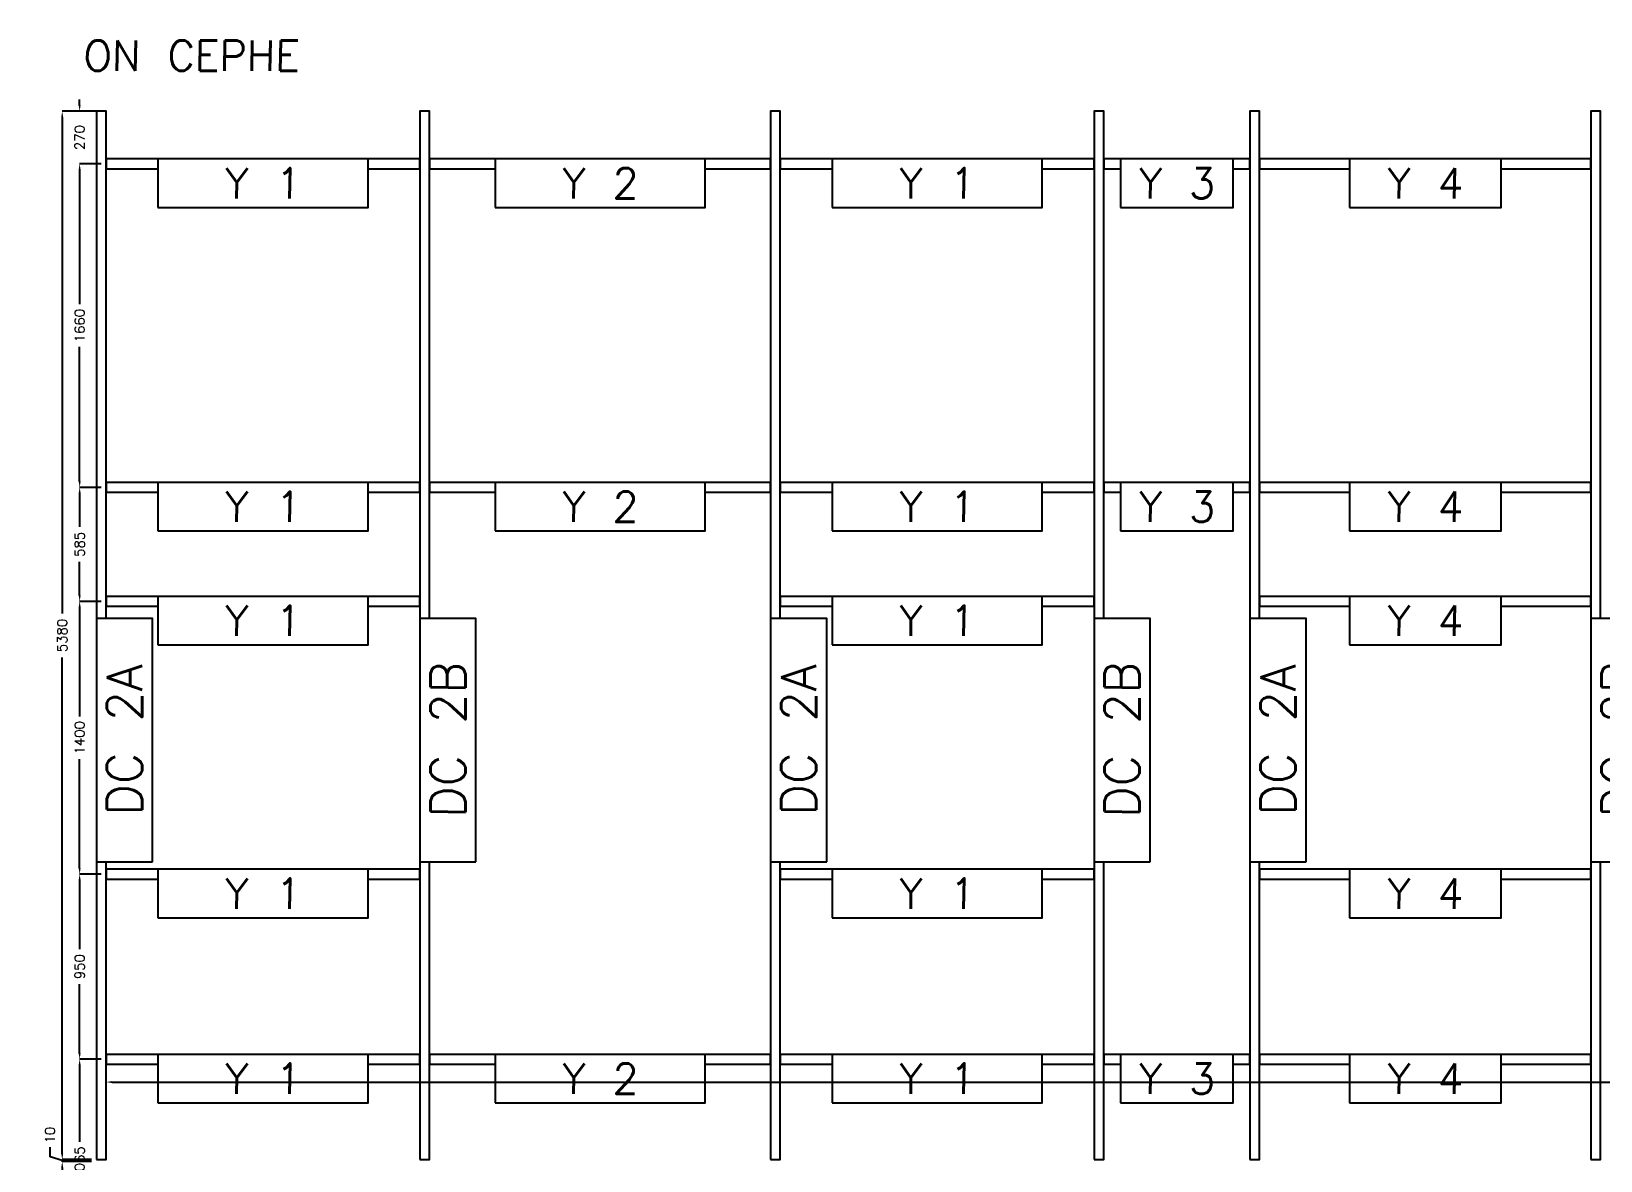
# Model space of a CAD drawing. Header units: millimetres. Extents: x -33420 to 34864, y -1491 to 37154.
# Drawn here: x -18573 to -10519, y 14161 to 19956 of the extents above; entities that cross this region are included whole.
import ezdxf

# ---------------------------------------------------------------- set-up
doc = ezdxf.new("R2010")
doc.units = ezdxf.units.MM
doc.layers.add('- ÖLÇÜ', color=7, linetype='Continuous', lineweight=9)
for name, color, linetype in [('--- KODLAMA', 7, 'Continuous'), ('--- PROF. DÜŞEY', 7, 'Continuous'), ('--- PROF. YATAY', 7, 'Continuous')]:
    doc.layers.add(name, color=color, linetype=linetype)
doc.styles.add('RomanS', font='romans.shx')
doc.styles.add('STL', font='txt.shx', dxfattribs={"oblique": 1})
doc.dimstyles.new('KOMP-ÖLÇÜ', dxfattribs={"dimtxt": 50, "dimasz": 30, "dimexe": 0.18, "dimexo": 25, "dimgap": 25, "dimtad": 0, "dimdec": 0, "dimzin": 0, "dimdsep": 46, "dimtxsty": 'RomanS', "dimcen": 0.09, "dimclrt": 256, "dimadec": 0, "dimazin": 0, "dimtfac": 1, "dimtdec": 0, "dimtofl": 0, "dimtmove": 0, "dimatfit": 3, "dimfxl": 1, "dimtolj": 1, "dimtzin": 0, "dimarcsym": 0})

# ---------------------------------------------------------------- blocks, each defined once
blk = doc.blocks.new('*D23')
at = {"layer": '- ÖLÇÜ', "color": 0, "linetype": 'Continuous', "lineweight": -2, "transparency": 16777216}
for p, q in [((-18477.1, 14180), (-18477.1, 14230)), ((-18414.4, 14161.1), (-18477.1, 14180)), ((-18414.4, 14196.1), (-18414.4, 14226.1)), ((-18263.9, 14166.1), (-18414.6, 14166.1)), ((-18263.9, 14156.1), (-18414.6, 14156.1)), ((-18414.4, 14156.1), (-18414.4, 14166.1)), ((-18414.4, 14126.1), (-18414.4, 14096.1))]:
    blk.add_line(p, q, dxfattribs=at)
at = {"layer": '- ÖLÇÜ', "color": 0, "linetype": 'Continuous', "transparency": 16777216}
for points in [[(-18419.4, 14196.1), (-18409.4, 14196.1), (-18414.4, 14166.1)], [(-18419.4, 14126.1), (-18409.4, 14126.1), (-18414.4, 14156.1)]]:
    blk.add_solid(points, dxfattribs=at)
at = {"layer": 'Defpoints', "color": 0, "linetype": 'Continuous', "transparency": 16777216}
for p in [(-18414.4, 14166.1), (-18238.9, 14166.1), (-18238.9, 14156.1)]:
    blk.add_point(p, dxfattribs=at)
at = {"layer": '- ÖLÇÜ', "linetype": 'Continuous', "transparency": 16777216, "insert": (-18477.1, 14291.9), "char_height": 50, "attachment_point": 5, "rotation": 90, "style": 'RomanS'}
blk.add_mtext('\\A1;10', dxfattribs=at)
blk = doc.blocks.new('*D24')
at = {"layer": '- ÖLÇÜ', "color": 0, "linetype": 'Continuous', "lineweight": -2, "transparency": 16777216}
for p, q in [((-18263.9, 19546.1), (-18414.6, 19546.1)), ((-18414.4, 19516.1), (-18414.4, 16969.2)), ((-18414.4, 14196.1), (-18414.4, 16743.1)), ((-18263.9, 14166.1), (-18414.6, 14166.1))]:
    blk.add_line(p, q, dxfattribs=at)
at = {"layer": '- ÖLÇÜ', "color": 0, "linetype": 'Continuous', "transparency": 16777216}
for points in [[(-18419.4, 19516.1), (-18409.4, 19516.1), (-18414.4, 19546.1)], [(-18419.4, 14196.1), (-18409.4, 14196.1), (-18414.4, 14166.1)]]:
    blk.add_solid(points, dxfattribs=at)
at = {"layer": 'Defpoints', "color": 0, "linetype": 'Continuous', "transparency": 16777216}
for p in [(-18414.4, 19546.1), (-18238.9, 19546.1), (-18238.9, 14166.1)]:
    blk.add_point(p, dxfattribs=at)
at = {"layer": '- ÖLÇÜ', "linetype": 'Continuous', "transparency": 16777216, "insert": (-18414.4, 16856.1), "char_height": 50, "attachment_point": 5, "rotation": 90, "style": 'RomanS'}
blk.add_mtext('\\A1;5380', dxfattribs=at)
blk = doc.blocks.new('*D81')
at = {"layer": '- ÖLÇÜ', "color": 0, "linetype": 'Continuous', "lineweight": -2, "transparency": 16777216}
for p, q in [((-18213.9, 14681.2), (-18325.2, 14681.2)), ((-18325, 14651.2), (-18325, 14258.2)), ((-18325, 13646.2), (-18325, 14039.2)), ((-18213.9, 13616.2), (-18325.2, 13616.2))]:
    blk.add_line(p, q, dxfattribs=at)
at = {"layer": '- ÖLÇÜ', "color": 0, "linetype": 'Continuous', "transparency": 16777216}
for points in [[(-18330, 14651.2), (-18320, 14651.2), (-18325, 14681.2)], [(-18330, 13646.2), (-18320, 13646.2), (-18325, 13616.2)]]:
    blk.add_solid(points, dxfattribs=at)
at = {"layer": 'Defpoints', "color": 0, "linetype": 'Continuous', "transparency": 16777216}
for p in [(-18325, 14681.2), (-18188.9, 14681.2), (-18188.9, 13616.2)]:
    blk.add_point(p, dxfattribs=at)
at = {"layer": '- ÖLÇÜ', "linetype": 'Continuous', "transparency": 16777216, "insert": (-18325, 14148.7), "char_height": 50, "attachment_point": 5, "rotation": 90, "style": 'RomanS'}
blk.add_mtext('\\A1;1065', dxfattribs=at)
blk = doc.blocks.new('*D82')
at = {"layer": '- ÖLÇÜ', "color": 0, "linetype": 'Continuous', "lineweight": -2, "transparency": 16777216}
for p, q in [((-18213.9, 15631.2), (-18325.2, 15631.2)), ((-18325, 15601.2), (-18325, 15245.5)), ((-18325, 14711.2), (-18325, 15066.9)), ((-18213.9, 14681.2), (-18325.2, 14681.2))]:
    blk.add_line(p, q, dxfattribs=at)
at = {"layer": '- ÖLÇÜ', "color": 0, "linetype": 'Continuous', "transparency": 16777216}
for points in [[(-18330, 15601.2), (-18320, 15601.2), (-18325, 15631.2)], [(-18330, 14711.2), (-18320, 14711.2), (-18325, 14681.2)]]:
    blk.add_solid(points, dxfattribs=at)
at = {"layer": 'Defpoints', "color": 0, "linetype": 'Continuous', "transparency": 16777216}
for p in [(-18325, 15631.2), (-18188.9, 15631.2), (-18188.9, 14681.2)]:
    blk.add_point(p, dxfattribs=at)
at = {"layer": '- ÖLÇÜ', "linetype": 'Continuous', "transparency": 16777216, "insert": (-18325, 15156.2), "char_height": 50, "attachment_point": 5, "rotation": 90, "style": 'RomanS'}
blk.add_mtext('\\A1;950', dxfattribs=at)
blk = doc.blocks.new('*D83')
at = {"layer": '- ÖLÇÜ', "color": 0, "linetype": 'Continuous', "lineweight": -2, "transparency": 16777216}
for p, q in [((-18213.9, 17031.2), (-18325.2, 17031.2)), ((-18325, 17001.2), (-18325, 16440.7)), ((-18325, 15661.2), (-18325, 16221.7)), ((-18213.9, 15631.2), (-18325.2, 15631.2))]:
    blk.add_line(p, q, dxfattribs=at)
at = {"layer": '- ÖLÇÜ', "color": 0, "linetype": 'Continuous', "transparency": 16777216}
for points in [[(-18330, 17001.2), (-18320, 17001.2), (-18325, 17031.2)], [(-18330, 15661.2), (-18320, 15661.2), (-18325, 15631.2)]]:
    blk.add_solid(points, dxfattribs=at)
at = {"layer": 'Defpoints', "color": 0, "linetype": 'Continuous', "transparency": 16777216}
for p in [(-18325, 17031.2), (-18188.9, 17031.2), (-18188.9, 15631.2)]:
    blk.add_point(p, dxfattribs=at)
at = {"layer": '- ÖLÇÜ', "linetype": 'Continuous', "transparency": 16777216, "insert": (-18325, 16331.2), "char_height": 50, "attachment_point": 5, "rotation": 90, "style": 'RomanS'}
blk.add_mtext('\\A1;1400', dxfattribs=at)
blk = doc.blocks.new('*D84')
at = {"layer": '- ÖLÇÜ', "color": 0, "linetype": 'Continuous', "lineweight": -2, "transparency": 16777216}
for p, q in [((-18213.9, 17616.2), (-18325.2, 17616.2)), ((-18325, 17586.2), (-18325, 17413)), ((-18325, 17061.2), (-18325, 17234.4)), ((-18213.9, 17031.2), (-18325.2, 17031.2))]:
    blk.add_line(p, q, dxfattribs=at)
at = {"layer": '- ÖLÇÜ', "color": 0, "linetype": 'Continuous', "transparency": 16777216}
for points in [[(-18330, 17586.2), (-18320, 17586.2), (-18325, 17616.2)], [(-18330, 17061.2), (-18320, 17061.2), (-18325, 17031.2)]]:
    blk.add_solid(points, dxfattribs=at)
at = {"layer": 'Defpoints', "color": 0, "linetype": 'Continuous', "transparency": 16777216}
for p in [(-18325, 17616.2), (-18188.9, 17616.2), (-18188.9, 17031.2)]:
    blk.add_point(p, dxfattribs=at)
at = {"layer": '- ÖLÇÜ', "linetype": 'Continuous', "transparency": 16777216, "insert": (-18325, 17323.7), "char_height": 50, "attachment_point": 5, "rotation": 90, "style": 'RomanS'}
blk.add_mtext('\\A1;585', dxfattribs=at)
blk = doc.blocks.new('*D85')
at = {"layer": '- ÖLÇÜ', "color": 0, "linetype": 'Continuous', "lineweight": -2, "transparency": 16777216}
for p, q in [((-18213.9, 19276.2), (-18325.2, 19276.2)), ((-18325, 19246.2), (-18325, 18555.7)), ((-18325, 17646.2), (-18325, 18336.7)), ((-18213.9, 17616.2), (-18325.2, 17616.2))]:
    blk.add_line(p, q, dxfattribs=at)
at = {"layer": '- ÖLÇÜ', "color": 0, "linetype": 'Continuous', "transparency": 16777216}
for points in [[(-18330, 19246.2), (-18320, 19246.2), (-18325, 19276.2)], [(-18330, 17646.2), (-18320, 17646.2), (-18325, 17616.2)]]:
    blk.add_solid(points, dxfattribs=at)
at = {"layer": 'Defpoints', "color": 0, "linetype": 'Continuous', "transparency": 16777216}
for p in [(-18325, 19276.2), (-18188.9, 19276.2), (-18188.9, 17616.2)]:
    blk.add_point(p, dxfattribs=at)
at = {"layer": '- ÖLÇÜ', "linetype": 'Continuous', "transparency": 16777216, "insert": (-18325, 18446.2), "char_height": 50, "attachment_point": 5, "rotation": 90, "style": 'RomanS'}
blk.add_mtext('\\A1;1660', dxfattribs=at)
blk = doc.blocks.new('*D86')
at = {"layer": '- ÖLÇÜ', "color": 0, "linetype": 'Continuous', "lineweight": -2, "transparency": 16777216}
for p, q in [((-18325, 19576.1), (-18325, 19606.1)), ((-18213.9, 19546.1), (-18325.2, 19546.1)), ((-18213.9, 19276.2), (-18325.2, 19276.2)), ((-18325, 19246.2), (-18325, 19216.2))]:
    blk.add_line(p, q, dxfattribs=at)
at = {"layer": '- ÖLÇÜ', "color": 0, "linetype": 'Continuous', "transparency": 16777216}
for points in [[(-18330, 19576.1), (-18320, 19576.1), (-18325, 19546.1)], [(-18330, 19246.2), (-18320, 19246.2), (-18325, 19276.2)]]:
    blk.add_solid(points, dxfattribs=at)
at = {"layer": 'Defpoints', "color": 0, "linetype": 'Continuous', "transparency": 16777216}
for p in [(-18325, 19546.1), (-18188.9, 19546.1), (-18188.9, 19276.2)]:
    blk.add_point(p, dxfattribs=at)
at = {"layer": '- ÖLÇÜ', "linetype": 'Continuous', "transparency": 16777216, "insert": (-18325, 19411.2), "char_height": 50, "attachment_point": 5, "rotation": 90, "style": 'RomanS'}
blk.add_mtext('\\A1;270', dxfattribs=at)
blk = doc.blocks.new('*D286')
at = {"layer": '- ÖLÇÜ', "color": 0, "linetype": 'Continuous', "lineweight": -2, "transparency": 16777216}
for p, q in [((-18188.9, 14181.1), (-18188.9, 14564.4)), ((-18158.9, 14564.2), (2384.2, 14564.2)), ((23201.1, 14564.2), (2658, 14564.2)), ((23231.1, 14181.1), (23231.1, 14564.4))]:
    blk.add_line(p, q, dxfattribs=at)
at = {"layer": '- ÖLÇÜ', "color": 0, "linetype": 'Continuous', "transparency": 16777216}
for points in [[(-18158.9, 14569.2), (-18158.9, 14559.2), (-18188.9, 14564.2)], [(23201.1, 14569.2), (23201.1, 14559.2), (23231.1, 14564.2)]]:
    blk.add_solid(points, dxfattribs=at)
at = {"layer": 'Defpoints', "color": 0, "linetype": 'Continuous', "transparency": 16777216}
for p in [(23231.1, 14564.2), (-18188.9, 14156.1), (23231.1, 14156.1)]:
    blk.add_point(p, dxfattribs=at)
at = {"layer": '- ÖLÇÜ', "linetype": 'Continuous', "transparency": 16777216, "insert": (2521.1, 14564.2), "char_height": 50, "attachment_point": 5, "style": 'RomanS'}
blk.add_mtext('\\A1;41420', dxfattribs=at)

msp = doc.modelspace()

# ---------------------------------------------------------------- linework, layer by layer
at = {"layer": '--- PROF. DÜŞEY', "linetype": 'Continuous'}
for points in [[(-18238.94, 14166.15), (-18188.94, 14166.15), (-18188.94, 19546.15), (-18238.94, 19546.15)], [(-16578.94, 14166.15), (-16528.94, 14166.15), (-16528.94, 19546.15), (-16578.94, 19546.15)], [(-14778.94, 14166.15), (-14728.94, 14166.15), (-14728.94, 19546.15), (-14778.94, 19546.15)], [(-13118.94, 14166.15), (-13068.94, 14166.15), (-13068.94, 19546.15), (-13118.94, 19546.15)], [(-12318.94, 14166.15), (-12268.94, 14166.15), (-12268.94, 19546.15), (-12318.94, 19546.15)], [(-10568.94, 14166.15), (-10518.94, 14166.15), (-10518.94, 19546.15), (-10568.94, 19546.15)]]:
    msp.add_lwpolyline(points, close=True, dxfattribs=at)
at = {"layer": '--- PROF. YATAY', "linetype": 'Continuous'}
for points in [[(-18188.94, 19251.2), (-16578.94, 19251.2), (-16578.94, 19301.2), (-18188.94, 19301.2)], [(-16528.94, 19251.2), (-14778.94, 19251.2), (-14778.94, 19301.2), (-16528.94, 19301.2)], [(-14728.94, 19251.2), (-13118.94, 19251.2), (-13118.94, 19301.2), (-14728.94, 19301.2)], [(-13068.94, 19251.2), (-12318.94, 19251.2), (-12318.94, 19301.2), (-13068.94, 19301.2)], [(-12268.94, 19251.2), (-10568.94, 19251.2), (-10568.94, 19301.2), (-12268.94, 19301.2)], [(-18188.94, 17591.2), (-16578.94, 17591.2), (-16578.94, 17641.2), (-18188.94, 17641.2)], [(-16528.94, 17591.2), (-14778.94, 17591.2), (-14778.94, 17641.2), (-16528.94, 17641.2)], [(-14728.94, 17591.2), (-13118.94, 17591.2), (-13118.94, 17641.2), (-14728.94, 17641.2)], [(-13068.94, 17591.2), (-12318.94, 17591.2), (-12318.94, 17641.2), (-13068.94, 17641.2)], [(-12268.94, 17591.2), (-10568.94, 17591.2), (-10568.94, 17641.2), (-12268.94, 17641.2)], [(-18188.94, 17006.2), (-16578.94, 17006.2), (-16578.94, 17056.2), (-18188.94, 17056.2)], [(-14728.94, 17006.2), (-13118.94, 17006.2), (-13118.94, 17056.2), (-14728.94, 17056.2)], [(-12268.94, 17006.2), (-10568.94, 17006.2), (-10568.94, 17056.2), (-12268.94, 17056.2)], [(-18188.94, 15606.2), (-16578.94, 15606.2), (-16578.94, 15656.2), (-18188.94, 15656.2)], [(-14728.94, 15606.2), (-13118.94, 15606.2), (-13118.94, 15656.2), (-14728.94, 15656.2)], [(-12268.94, 15606.2), (-10568.94, 15606.2), (-10568.94, 15656.2), (-12268.94, 15656.2)], [(-18188.94, 14656.25), (-16578.94, 14656.25), (-16578.94, 14706.25), (-18188.94, 14706.25)], [(-16528.94, 14656.25), (-14778.94, 14656.25), (-14778.94, 14706.25), (-16528.94, 14706.25)], [(-14728.94, 14656.25), (-13118.94, 14656.25), (-13118.94, 14706.25), (-14728.94, 14706.25)], [(-13068.94, 14656.25), (-12318.94, 14656.25), (-12318.94, 14706.25), (-13068.94, 14706.25)], [(-12268.94, 14656.25), (-10568.94, 14656.25), (-10568.94, 14706.25), (-12268.94, 14706.25)]]:
    msp.add_lwpolyline(points, close=True, dxfattribs=at)

# ---------------------------------------------------------------- texts
at = {"layer": '--- KODLAMA', "linetype": 'Continuous', "insert": (-17750.96, 19831.68), "char_height": 155.482, "width": 1550.1546, "attachment_point": 5, "style": 'STL', "bg_fill": 3, "box_fill_scale": 1.3, "bg_fill_color": 256, "bg_fill_transparency": 0}
msp.add_mtext('ON CEPHE', dxfattribs=at)

# ---------------------------------------------------------------- dimensions: what is measured, and where the dimension line sits
at = {"layer": '- ÖLÇÜ', "linetype": 'Continuous'}
for base, p1, p2, picture, middle in [((-18324.97, 19546.15), (-18188.94, 19276.2), (-18188.94, 19546.15), '*D86', (-18324.97, 19411.17)), ((-18414.41, 19546.15), (-18238.94, 14166.15), (-18238.94, 19546.15), '*D24', (-18414.41, 16856.15)), ((-18324.97, 19276.2), (-18188.94, 17616.2), (-18188.94, 19276.2), '*D85', (-18324.97, 18446.2)), ((-18324.97, 17616.2), (-18188.94, 17031.2), (-18188.94, 17616.2), '*D84', (-18324.97, 17323.7)), ((-18324.97, 17031.2), (-18188.94, 15631.2), (-18188.94, 17031.2), '*D83', (-18324.97, 16331.2)), ((-18324.97, 15631.2), (-18188.94, 14681.25), (-18188.94, 15631.2), '*D82', (-18324.97, 15156.22)), ((-18324.97, 14681.25), (-18188.94, 13616.2), (-18188.94, 14681.25), '*D81', (-18324.97, 14148.72)), ((-18414.41, 14166.15), (-18238.94, 14156.15), (-18238.94, 14166.15), '*D23', (-18477.09, 14254.95))]:
    dim = msp.add_linear_dim(base=base, p1=p1, p2=p2, angle=270, dimstyle='KOMP-ÖLÇÜ', override={"dimtmove": 1}, dxfattribs=at)
    dim.commit()
    dim.dimension.update_dxf_attribs({"geometry": picture, "text_midpoint": middle})

# ---------------------------------------------------------------- next in the draw order: texts
at = {"layer": '--- KODLAMA', "linetype": 'Continuous', "char_height": 155.482, "attachment_point": 5, "style": 'STL', "bg_fill": 3, "box_fill_scale": 1.3, "bg_fill_color": 256, "bg_fill_transparency": 0}
for s, insert, width in [('Y 1', (-17383.94, 19176.81), 989.9051), ('Y 2', (-15653.94, 19176.81), 989.9051), ('Y 1', (-13923.94, 19176.81), 989.9051), ('Y 3', (-12694.1, 19176.81), 485.4428), ('Y 4', (-11419.1, 19176.81), 685.4428), ('Y 1', (-17383.94, 17516.81), 989.9051), ('Y 2', (-15653.94, 17516.81), 989.9051), ('Y 1', (-13923.94, 17516.81), 989.9051), ('Y 3', (-12694.1, 17516.81), 485.4428), ('Y 4', (-11419.1, 17516.81), 685.4428), ('Y 4', (-11419.1, 16931.81), 685.4428), ('Y 4', (-11419.1, 15531.81), 685.4428), ('Y 1', (-17383.94, 14581.86), 989.9051), ('Y 2', (-15653.94, 14581.86), 989.9051), ('Y 1', (-13923.94, 14581.86), 989.9051), ('Y 3', (-12694.1, 14581.86), 485.4428), ('Y 4', (-11419.1, 14581.86), 685.4428)]:
    msp.add_mtext(s, dxfattribs=dict(at, insert=insert, width=width))
at = {"layer": '--- KODLAMA', "linetype": 'Continuous', "char_height": 180, "width": 1146, "attachment_point": 5, "rotation": 90, "style": 'STL', "bg_fill": 3, "box_fill_scale": 1.3, "bg_fill_color": 256, "bg_fill_transparency": 0}
for s, insert in [('DC 2A', (-18094.94, 16318.58)), ('DC 2B', (-16434.94, 16318.58)), ('DC 2A', (-14634.94, 16318.58)), ('DC 2B', (-12974.94, 16318.58)), ('DC 2A', (-12174.94, 16318.58)), ('DC 2B', (-10424.94, 16318.58))]:
    msp.add_mtext(s, dxfattribs=dict(at, insert=insert))

# ---------------------------------------------------------------- next in the draw order: linework, layer by layer
at = {"layer": '--- KODLAMA', "linetype": 'Continuous'}
for points in [[(-17922.95, 19052.42), (-16844.94, 19052.42), (-16844.94, 19301.2), (-17922.95, 19301.2)], [(-16192.95, 19052.42), (-15114.94, 19052.42), (-15114.94, 19301.2), (-16192.95, 19301.2)], [(-14462.95, 19052.42), (-13384.94, 19052.42), (-13384.94, 19301.2), (-14462.95, 19301.2)], [(-12982.95, 19052.42), (-12404.94, 19052.42), (-12404.94, 19301.2), (-12982.95, 19301.2)], [(-11807.95, 19052.42), (-11029.94, 19052.42), (-11029.94, 19301.2), (-11807.95, 19301.2)], [(-17922.95, 17392.42), (-16844.94, 17392.42), (-16844.94, 17641.2), (-17922.95, 17641.2)], [(-16192.95, 17392.42), (-15114.94, 17392.42), (-15114.94, 17641.2), (-16192.95, 17641.2)], [(-14462.95, 17392.42), (-13384.94, 17392.42), (-13384.94, 17641.2), (-14462.95, 17641.2)], [(-12982.95, 17392.42), (-12404.94, 17392.42), (-12404.94, 17641.2), (-12982.95, 17641.2)], [(-11807.95, 17392.42), (-11029.94, 17392.42), (-11029.94, 17641.2), (-11807.95, 17641.2)], [(-11807.95, 16807.42), (-11029.94, 16807.42), (-11029.94, 17056.2), (-11807.95, 17056.2)], [(-17950.94, 15694.58), (-17950.94, 16942.58), (-18238.94, 16942.58), (-18238.94, 15694.58)], [(-16290.94, 15694.58), (-16290.94, 16942.58), (-16578.94, 16942.58), (-16578.94, 15694.58)], [(-14490.94, 15694.58), (-14490.94, 16942.58), (-14778.94, 16942.58), (-14778.94, 15694.58)], [(-12830.94, 15694.58), (-12830.94, 16942.58), (-13118.94, 16942.58), (-13118.94, 15694.58)], [(-12030.94, 15694.58), (-12030.94, 16942.58), (-12318.94, 16942.58), (-12318.94, 15694.58)], [(-10280.94, 15694.58), (-10280.94, 16942.58), (-10568.94, 16942.58), (-10568.94, 15694.58)], [(-11807.95, 15407.42), (-11029.94, 15407.42), (-11029.94, 15656.2), (-11807.95, 15656.2)], [(-17922.95, 14457.48), (-16844.94, 14457.48), (-16844.94, 14706.25), (-17922.95, 14706.25)], [(-16192.95, 14457.48), (-15114.94, 14457.48), (-15114.94, 14706.25), (-16192.95, 14706.25)], [(-14462.95, 14457.48), (-13384.94, 14457.48), (-13384.94, 14706.25), (-14462.95, 14706.25)], [(-12982.95, 14457.48), (-12404.94, 14457.48), (-12404.94, 14706.25), (-12982.95, 14706.25)], [(-11807.95, 14457.48), (-11029.94, 14457.48), (-11029.94, 14706.25), (-11807.95, 14706.25)]]:
    msp.add_lwpolyline(points, close=True, dxfattribs=at)

# ---------------------------------------------------------------- next in the draw order: dimensions: what is measured, and where the dimension line sits
at = {"layer": '- ÖLÇÜ', "linetype": 'Continuous'}
dim = msp.add_aligned_dim(p1=(-18188.94, 14156.15), p2=(23231.06, 14156.15), distance=408.05, dimstyle='KOMP-ÖLÇÜ', dxfattribs=at)
dim.commit()
dim.dimension.update_dxf_attribs({"geometry": '*D286', "text_midpoint": (2521.06, 14564.2)})

# ---------------------------------------------------------------- next in the draw order: texts
at = {"layer": '--- KODLAMA', "linetype": 'Continuous', "char_height": 155.482, "width": 989.9051, "attachment_point": 5, "style": 'STL', "bg_fill": 3, "box_fill_scale": 1.3, "bg_fill_color": 256, "bg_fill_transparency": 0}
for insert in [(-17383.94, 16931.81), (-13923.94, 16931.81), (-17383.94, 15531.81), (-13923.94, 15531.81)]:
    msp.add_mtext('Y 1', dxfattribs=dict(at, insert=insert))

# ---------------------------------------------------------------- next in the draw order: linework, layer by layer
at = {"layer": '--- KODLAMA', "linetype": 'Continuous'}
for points in [[(-17922.95, 16807.42), (-16844.94, 16807.42), (-16844.94, 17056.2), (-17922.95, 17056.2)], [(-14462.95, 16807.42), (-13384.94, 16807.42), (-13384.94, 17056.2), (-14462.95, 17056.2)], [(-17922.95, 15407.42), (-16844.94, 15407.42), (-16844.94, 15656.2), (-17922.95, 15656.2)], [(-14462.95, 15407.42), (-13384.94, 15407.42), (-13384.94, 15656.2), (-14462.95, 15656.2)]]:
    msp.add_lwpolyline(points, close=True, dxfattribs=at)

doc.saveas('drawing.dxf')
